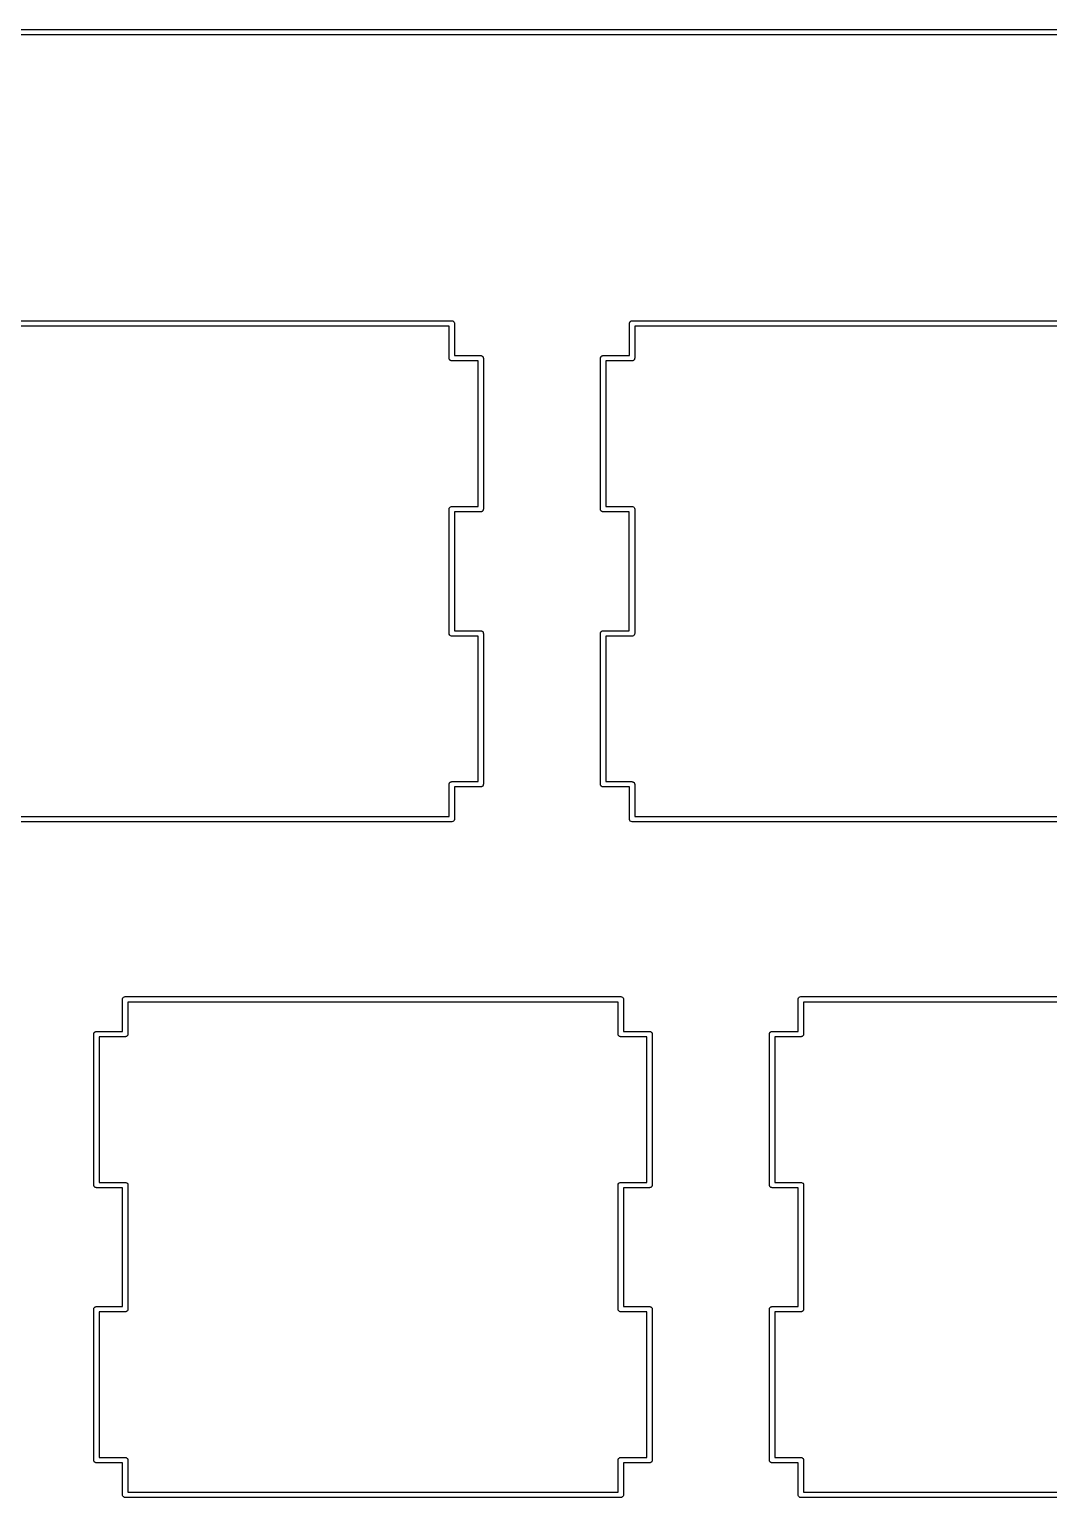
# Model space of a CAD drawing. Extents: x 12 to 286, y -147 to -61.
# Drawn here: x 115.52 to 144.26, y -102.31 to -60.92 of the extents above; entities that cross this region are included whole.
import ezdxf

# ---------------------------------------------------------------- set-up
doc = ezdxf.new("R2010")
doc.units = 0
doc.header["$MEASUREMENT"] = 0
doc.layers.add('BLACK', color=7, linetype='CONTINUOUS')

msp = doc.modelspace()

# ---------------------------------------------------------------- linework, layer by layer
at = {"layer": 'Black'}
for p, q in [((16, -60.925), (282, -60.925)), ((281.993, -61.075), (16.0033, -61.075)), ((113.459, -69.1388), (127.429, -69.1388)), ((127.354, -69.2912), (113.534, -69.2912)), ((127.354, -70.1954), (127.354, -69.2912)), ((127.429, -69.1388), (127.455, -69.1434)), ((127.455, -69.1434), (127.478, -69.1566)), ((127.478, -69.1566), (127.495, -69.1769)), ((127.495, -69.1769), (127.504, -69.2018)), ((127.504, -69.2018), (127.504, -69.2282)), ((127.504, -69.2282), (127.504, -69.2283)), ((127.504, -69.2283), (127.504, -70.1204)), ((132.434, -69.2018), (132.443, -69.1769)), ((132.434, -69.2282), (132.434, -69.2018)), ((132.434, -69.2283), (132.434, -69.2282)), ((132.434, -70.1204), (132.434, -69.2283)), ((132.443, -69.1769), (132.46, -69.1566)), ((132.46, -69.1566), (132.483, -69.1434)), ((132.483, -69.1434), (132.509, -69.1388)), ((132.509, -69.1388), (146.479, -69.1388)), ((132.584, -69.2912), (132.584, -70.1954)), ((146.404, -69.2912), (132.584, -69.2912)), ((127.355, -70.2019), (127.354, -70.1954)), ((127.355, -70.2085), (127.355, -70.2019)), ((127.357, -70.2146), (127.355, -70.2085)), ((127.358, -70.2211), (127.357, -70.2146)), ((127.362, -70.2268), (127.358, -70.2211)), ((127.364, -70.2329), (127.362, -70.2268)), ((127.368, -70.238), (127.364, -70.2329)), ((127.371, -70.2436), (127.368, -70.238)), ((127.376, -70.2479), (127.371, -70.2436)), ((127.381, -70.2529), (127.376, -70.2479)), ((127.386, -70.2562), (127.381, -70.2529)), ((127.391, -70.2604), (127.386, -70.2562)), ((127.397, -70.2626), (127.391, -70.2604)), ((127.403, -70.2659), (127.397, -70.2626)), ((127.41, -70.2671), (127.403, -70.2659)), ((127.416, -70.2693), (127.41, -70.2671)), ((127.422, -70.2693), (127.416, -70.2693)), ((127.429, -70.2704), (127.422, -70.2693)), ((128.167, -70.2704), (127.429, -70.2704)), ((127.504, -70.1204), (128.242, -70.1204)), ((128.167, -74.3749), (128.167, -70.2704)), ((128.242, -70.1204), (128.248, -70.1216)), ((128.248, -70.1216), (128.255, -70.1216)), ((128.255, -70.1216), (128.261, -70.1238)), ((128.261, -70.1238), (128.267, -70.125)), ((128.267, -70.125), (128.273, -70.1282)), ((128.273, -70.1282), (128.279, -70.1305)), ((128.279, -70.1305), (128.284, -70.1347)), ((128.284, -70.1347), (128.29, -70.138)), ((128.29, -70.138), (128.294, -70.143)), ((128.294, -70.143), (128.299, -70.1472)), ((128.299, -70.1472), (128.302, -70.1529)), ((128.302, -70.1529), (128.307, -70.1579)), ((128.307, -70.1579), (128.309, -70.1641)), ((128.309, -70.1641), (128.312, -70.1698)), ((128.312, -70.1698), (128.313, -70.1762)), ((128.313, -70.1762), (128.315, -70.1824)), ((128.315, -70.1824), (128.315, -70.189)), ((128.315, -70.189), (128.317, -70.1954)), ((128.317, -70.1954), (128.317, -74.4499)), ((131.621, -70.1954), (131.622, -70.189)), ((131.621, -74.4499), (131.621, -70.1954)), ((131.622, -70.1824), (131.624, -70.1762)), ((131.622, -70.189), (131.622, -70.1824)), ((131.624, -70.1762), (131.625, -70.1698)), ((131.625, -70.1698), (131.629, -70.1641)), ((131.629, -70.1641), (131.631, -70.1579)), ((131.631, -70.1579), (131.635, -70.1529)), ((131.635, -70.1529), (131.638, -70.1472)), ((131.638, -70.1472), (131.644, -70.143)), ((131.644, -70.143), (131.648, -70.138)), ((131.648, -70.138), (131.653, -70.1347)), ((131.653, -70.1347), (131.658, -70.1305)), ((131.658, -70.1305), (131.665, -70.1282)), ((131.665, -70.1282), (131.67, -70.125)), ((131.67, -70.125), (131.677, -70.1238)), ((131.677, -70.1238), (131.683, -70.1216)), ((131.683, -70.1216), (131.689, -70.1216)), ((131.689, -70.1216), (131.696, -70.1204)), ((131.696, -70.1204), (132.434, -70.1204)), ((132.509, -70.2704), (131.771, -70.2704)), ((131.771, -70.2704), (131.771, -74.3749)), ((132.515, -70.2693), (132.509, -70.2704)), ((132.522, -70.2693), (132.515, -70.2693)), ((132.528, -70.2671), (132.522, -70.2693)), ((132.534, -70.2659), (132.528, -70.2671)), ((132.54, -70.2626), (132.534, -70.2659)), ((132.546, -70.2604), (132.54, -70.2626)), ((132.551, -70.2562), (132.546, -70.2604)), ((132.557, -70.2529), (132.551, -70.2562)), ((132.561, -70.2479), (132.557, -70.2529)), ((132.566, -70.2436), (132.561, -70.2479)), ((132.569, -70.238), (132.566, -70.2436)), ((132.574, -70.2329), (132.569, -70.238)), ((132.576, -70.2268), (132.574, -70.2329)), ((132.579, -70.2211), (132.576, -70.2268)), ((132.58, -70.2146), (132.579, -70.2211)), ((132.583, -70.2085), (132.58, -70.2146)), ((132.584, -70.1954), (132.583, -70.2019)), ((132.583, -70.2019), (132.583, -70.2085)), ((127.353, -74.4499), (127.357, -74.4239)), ((127.353, -77.9501), (127.353, -74.4499)), ((127.357, -74.4239), (127.37, -74.401)), ((127.37, -74.401), (127.391, -74.3839)), ((127.391, -74.3839), (127.416, -74.3749)), ((127.416, -74.3749), (127.442, -74.3749)), ((127.442, -74.3749), (127.442, -74.3749)), ((127.442, -74.3749), (128.167, -74.3749)), ((128.302, -74.4925), (128.299, -74.4981)), ((128.307, -74.4874), (128.302, -74.4925)), ((128.309, -74.4813), (128.307, -74.4874)), ((128.312, -74.4756), (128.309, -74.4813)), ((128.313, -74.4691), (128.312, -74.4756)), ((128.315, -74.463), (128.313, -74.4691)), ((128.317, -74.4499), (128.315, -74.4564)), ((128.315, -74.4564), (128.315, -74.463)), ((131.622, -74.4564), (131.621, -74.4499)), ((131.622, -74.463), (131.622, -74.4564)), ((131.624, -74.4691), (131.622, -74.463)), ((131.625, -74.4756), (131.624, -74.4691)), ((131.629, -74.4813), (131.625, -74.4756)), ((131.631, -74.4874), (131.629, -74.4813)), ((131.635, -74.4925), (131.631, -74.4874)), ((131.638, -74.4981), (131.635, -74.4925)), ((131.771, -74.3749), (132.495, -74.3749)), ((132.495, -74.3749), (132.496, -74.3749)), ((132.496, -74.3749), (132.522, -74.3749)), ((132.522, -74.3749), (132.547, -74.3839)), ((132.547, -74.3839), (132.567, -74.401)), ((132.567, -74.401), (132.58, -74.4239)), ((132.58, -74.4239), (132.585, -74.4499)), ((132.585, -74.4499), (132.585, -77.9501)), ((128.242, -74.5249), (127.505, -74.5249)), ((127.505, -74.5249), (127.505, -77.8751)), ((128.248, -74.5238), (128.242, -74.5249)), ((128.255, -74.5238), (128.248, -74.5238)), ((128.261, -74.5216), (128.255, -74.5238)), ((128.267, -74.5204), (128.261, -74.5216)), ((128.273, -74.5171), (128.267, -74.5204)), ((128.279, -74.5149), (128.273, -74.5171)), ((128.284, -74.5107), (128.279, -74.5149)), ((128.29, -74.5074), (128.284, -74.5107)), ((128.294, -74.5024), (128.29, -74.5074)), ((128.299, -74.4981), (128.294, -74.5024)), ((131.644, -74.5024), (131.638, -74.4981)), ((131.648, -74.5074), (131.644, -74.5024)), ((131.653, -74.5107), (131.648, -74.5074)), ((131.658, -74.5149), (131.653, -74.5107)), ((131.665, -74.5171), (131.658, -74.5149)), ((131.67, -74.5204), (131.665, -74.5171)), ((131.677, -74.5216), (131.67, -74.5204)), ((131.683, -74.5238), (131.677, -74.5216)), ((131.689, -74.5238), (131.683, -74.5238)), ((131.696, -74.5249), (131.689, -74.5238)), ((132.433, -74.5249), (131.696, -74.5249)), ((132.433, -77.8751), (132.433, -74.5249)), ((127.357, -77.9761), (127.353, -77.9501)), ((127.37, -77.999), (127.357, -77.9761)), ((127.391, -78.0161), (127.37, -77.999)), ((127.416, -78.0251), (127.391, -78.0161)), ((127.442, -78.0251), (127.416, -78.0251)), ((128.167, -78.0251), (127.442, -78.0251)), ((127.442, -78.0251), (127.442, -78.0251)), ((127.505, -77.8751), (128.242, -77.8751)), ((128.167, -82.1296), (128.167, -78.0251)), ((128.242, -77.8751), (128.248, -77.8762)), ((128.248, -77.8762), (128.255, -77.8762)), ((128.255, -77.8762), (128.261, -77.8784)), ((128.261, -77.8784), (128.267, -77.8796)), ((128.267, -77.8796), (128.273, -77.8829)), ((128.273, -77.8829), (128.279, -77.8851)), ((128.279, -77.8851), (128.284, -77.8893)), ((128.284, -77.8893), (128.29, -77.8926)), ((128.29, -77.8926), (128.294, -77.8976)), ((128.294, -77.8976), (128.299, -77.9019)), ((128.299, -77.9019), (128.302, -77.9075)), ((128.302, -77.9075), (128.307, -77.9126)), ((128.307, -77.9126), (128.309, -77.9187)), ((128.309, -77.9187), (128.312, -77.9244)), ((128.312, -77.9244), (128.313, -77.9309)), ((128.313, -77.9309), (128.315, -77.937)), ((128.315, -77.937), (128.315, -77.9436)), ((128.315, -77.9436), (128.317, -77.9501)), ((128.317, -77.9501), (128.317, -82.2046)), ((131.621, -77.9501), (131.622, -77.9436)), ((131.621, -82.2046), (131.621, -77.9501)), ((131.622, -77.937), (131.624, -77.9309)), ((131.622, -77.9436), (131.622, -77.937)), ((131.624, -77.9309), (131.625, -77.9244)), ((131.625, -77.9244), (131.629, -77.9187)), ((131.629, -77.9187), (131.631, -77.9126)), ((131.631, -77.9126), (131.635, -77.9075)), ((131.635, -77.9075), (131.638, -77.9019)), ((131.638, -77.9019), (131.644, -77.8976)), ((131.644, -77.8976), (131.648, -77.8926)), ((131.648, -77.8926), (131.653, -77.8893)), ((131.653, -77.8893), (131.658, -77.8851)), ((131.658, -77.8851), (131.665, -77.8829)), ((131.665, -77.8829), (131.67, -77.8796)), ((131.67, -77.8796), (131.677, -77.8784)), ((131.677, -77.8784), (131.683, -77.8762)), ((131.683, -77.8762), (131.689, -77.8762)), ((131.689, -77.8762), (131.696, -77.8751)), ((131.696, -77.8751), (132.433, -77.8751)), ((132.495, -78.0251), (131.771, -78.0251)), ((131.771, -78.0251), (131.771, -82.1296)), ((132.496, -78.0251), (132.495, -78.0251)), ((132.522, -78.0251), (132.496, -78.0251)), ((132.547, -78.0161), (132.522, -78.0251)), ((132.567, -77.999), (132.547, -78.0161)), ((132.58, -77.9761), (132.567, -77.999)), ((132.585, -77.9501), (132.58, -77.9761)), ((127.354, -82.2046), (127.355, -82.1981)), ((127.354, -83.1088), (127.354, -82.2046)), ((127.355, -82.1915), (127.357, -82.1854)), ((127.355, -82.1981), (127.355, -82.1915)), ((127.357, -82.1854), (127.358, -82.1789)), ((127.358, -82.1789), (127.362, -82.1732)), ((127.362, -82.1732), (127.364, -82.1671)), ((127.364, -82.1671), (127.368, -82.162)), ((127.368, -82.162), (127.371, -82.1564)), ((127.371, -82.1564), (127.376, -82.1521)), ((127.376, -82.1521), (127.381, -82.1471)), ((127.381, -82.1471), (127.386, -82.1438)), ((127.386, -82.1438), (127.391, -82.1396)), ((127.391, -82.1396), (127.397, -82.1374)), ((127.397, -82.1374), (127.403, -82.1341)), ((127.403, -82.1341), (127.41, -82.1329)), ((127.41, -82.1329), (127.416, -82.1307)), ((127.416, -82.1307), (127.422, -82.1307)), ((127.422, -82.1307), (127.429, -82.1296)), ((127.429, -82.1296), (128.167, -82.1296)), ((128.242, -82.2796), (127.504, -82.2796)), ((127.504, -82.2796), (127.504, -83.1717)), ((128.248, -82.2784), (128.242, -82.2796)), ((128.255, -82.2784), (128.248, -82.2784)), ((128.261, -82.2762), (128.255, -82.2784)), ((128.267, -82.275), (128.261, -82.2762)), ((128.273, -82.2718), (128.267, -82.275)), ((128.279, -82.2695), (128.273, -82.2718)), ((128.284, -82.2653), (128.279, -82.2695)), ((128.29, -82.262), (128.284, -82.2653)), ((128.294, -82.257), (128.29, -82.262)), ((128.299, -82.2528), (128.294, -82.257)), ((128.302, -82.2471), (128.299, -82.2528)), ((128.307, -82.2421), (128.302, -82.2471)), ((128.309, -82.2359), (128.307, -82.2421)), ((128.312, -82.2302), (128.309, -82.2359)), ((128.313, -82.2238), (128.312, -82.2302)), ((128.315, -82.2176), (128.313, -82.2238)), ((128.317, -82.2046), (128.315, -82.211)), ((128.315, -82.211), (128.315, -82.2176)), ((131.622, -82.211), (131.621, -82.2046)), ((131.622, -82.2176), (131.622, -82.211)), ((131.624, -82.2238), (131.622, -82.2176)), ((131.625, -82.2302), (131.624, -82.2238)), ((131.629, -82.2359), (131.625, -82.2302)), ((131.631, -82.2421), (131.629, -82.2359)), ((131.635, -82.2471), (131.631, -82.2421)), ((131.638, -82.2528), (131.635, -82.2471)), ((131.644, -82.257), (131.638, -82.2528)), ((131.648, -82.262), (131.644, -82.257)), ((131.653, -82.2653), (131.648, -82.262)), ((131.658, -82.2695), (131.653, -82.2653)), ((131.665, -82.2718), (131.658, -82.2695)), ((131.67, -82.275), (131.665, -82.2718)), ((131.677, -82.2762), (131.67, -82.275)), ((131.683, -82.2784), (131.677, -82.2762)), ((131.689, -82.2784), (131.683, -82.2784)), ((131.696, -82.2796), (131.689, -82.2784)), ((132.434, -82.2796), (131.696, -82.2796)), ((131.771, -82.1296), (132.509, -82.1296)), ((132.434, -83.1717), (132.434, -82.2796)), ((132.509, -82.1296), (132.515, -82.1307)), ((132.515, -82.1307), (132.522, -82.1307)), ((132.522, -82.1307), (132.528, -82.1329)), ((132.528, -82.1329), (132.534, -82.1341)), ((132.534, -82.1341), (132.54, -82.1374)), ((132.54, -82.1374), (132.546, -82.1396)), ((132.546, -82.1396), (132.551, -82.1438)), ((132.551, -82.1438), (132.557, -82.1471)), ((132.557, -82.1471), (132.561, -82.1521)), ((132.561, -82.1521), (132.566, -82.1564)), ((132.566, -82.1564), (132.569, -82.162)), ((132.569, -82.162), (132.574, -82.1671)), ((132.574, -82.1671), (132.576, -82.1732)), ((132.576, -82.1732), (132.579, -82.1789)), ((132.579, -82.1789), (132.58, -82.1854)), ((132.58, -82.1854), (132.583, -82.1915)), ((132.583, -82.1915), (132.583, -82.1981)), ((132.583, -82.1981), (132.584, -82.2046)), ((132.584, -82.2046), (132.584, -83.1088)), ((113.534, -83.1088), (127.354, -83.1088)), ((127.504, -83.1717), (127.504, -83.1718)), ((127.504, -83.1718), (127.504, -83.1982)), ((132.434, -83.1718), (132.434, -83.1717)), ((132.434, -83.1982), (132.434, -83.1718)), ((132.584, -83.1088), (146.404, -83.1088)), ((127.429, -83.2612), (113.459, -83.2612)), ((127.455, -83.2566), (127.429, -83.2612)), ((127.478, -83.2434), (127.455, -83.2566)), ((127.495, -83.2231), (127.478, -83.2434)), ((127.504, -83.1982), (127.495, -83.2231)), ((132.443, -83.2231), (132.434, -83.1982)), ((132.46, -83.2434), (132.443, -83.2231)), ((132.483, -83.2566), (132.46, -83.2434)), ((132.509, -83.2612), (132.483, -83.2566)), ((146.479, -83.2612), (132.509, -83.2612)), ((118.146, -88.2518), (118.155, -88.2269)), ((118.146, -88.2782), (118.146, -88.2518)), ((118.146, -88.2783), (118.146, -88.2782)), ((118.146, -89.1704), (118.146, -88.2783)), ((118.155, -88.2269), (118.172, -88.2066)), ((118.172, -88.2066), (118.195, -88.1934)), ((118.195, -88.1934), (118.221, -88.1888)), ((118.221, -88.1888), (132.191, -88.1888)), ((118.296, -88.3412), (118.296, -89.2454)), ((132.116, -88.3412), (118.296, -88.3412)), ((132.116, -89.2454), (132.116, -88.3412)), ((132.191, -88.1888), (132.217, -88.1934)), ((132.217, -88.1934), (132.24, -88.2066)), ((132.24, -88.2066), (132.257, -88.2269)), ((132.257, -88.2269), (132.266, -88.2518)), ((132.266, -88.2518), (132.266, -88.2782)), ((132.266, -88.2782), (132.266, -88.2783)), ((132.266, -88.2783), (132.266, -89.1704)), ((137.196, -88.2518), (137.205, -88.2269)), ((137.196, -88.2782), (137.196, -88.2518)), ((137.196, -88.2783), (137.196, -88.2782)), ((137.196, -89.1704), (137.196, -88.2783)), ((137.205, -88.2269), (137.222, -88.2066)), ((137.222, -88.2066), (137.245, -88.1934)), ((137.245, -88.1934), (137.271, -88.1888)), ((137.271, -88.1888), (151.241, -88.1888)), ((137.346, -88.3412), (137.346, -89.2454)), ((151.166, -88.3412), (137.346, -88.3412)), ((117.333, -89.2454), (117.335, -89.239)), ((117.333, -93.4999), (117.333, -89.2454)), ((117.335, -89.2324), (117.337, -89.2262)), ((117.335, -89.239), (117.335, -89.2324)), ((117.337, -89.2262), (117.338, -89.2198)), ((117.338, -89.2198), (117.341, -89.2141)), ((117.341, -89.2141), (117.343, -89.2079)), ((117.343, -89.2079), (117.348, -89.2029)), ((117.348, -89.2029), (117.351, -89.1972)), ((117.351, -89.1972), (117.356, -89.193)), ((117.356, -89.193), (117.36, -89.188)), ((117.36, -89.188), (117.366, -89.1847)), ((117.366, -89.1847), (117.371, -89.1805)), ((117.371, -89.1805), (117.377, -89.1782)), ((117.377, -89.1782), (117.383, -89.175)), ((117.383, -89.175), (117.389, -89.1738)), ((117.389, -89.1738), (117.395, -89.1716)), ((117.395, -89.1716), (117.402, -89.1716)), ((117.402, -89.1716), (117.408, -89.1704)), ((117.408, -89.1704), (118.146, -89.1704)), ((118.221, -89.3204), (117.483, -89.3204)), ((117.483, -89.3204), (117.483, -93.4249)), ((118.228, -89.3193), (118.221, -89.3204)), ((118.234, -89.3193), (118.228, -89.3193)), ((118.24, -89.3171), (118.234, -89.3193)), ((118.247, -89.3159), (118.24, -89.3171)), ((118.253, -89.3126), (118.247, -89.3159)), ((118.259, -89.3104), (118.253, -89.3126)), ((118.264, -89.3062), (118.259, -89.3104)), ((118.269, -89.3029), (118.264, -89.3062)), ((118.274, -89.2979), (118.269, -89.3029)), ((118.279, -89.2936), (118.274, -89.2979)), ((118.282, -89.288), (118.279, -89.2936)), ((118.286, -89.2829), (118.282, -89.288)), ((118.288, -89.2768), (118.286, -89.2829)), ((118.292, -89.2711), (118.288, -89.2768)), ((118.293, -89.2646), (118.292, -89.2711)), ((118.295, -89.2585), (118.293, -89.2646)), ((118.296, -89.2454), (118.295, -89.2519)), ((118.295, -89.2519), (118.295, -89.2585)), ((132.117, -89.2519), (132.116, -89.2454)), ((132.117, -89.2585), (132.117, -89.2519)), ((132.12, -89.2646), (132.117, -89.2585)), ((132.121, -89.2711), (132.12, -89.2646)), ((132.124, -89.2768), (132.121, -89.2711)), ((132.126, -89.2829), (132.124, -89.2768)), ((132.131, -89.288), (132.126, -89.2829)), ((132.134, -89.2936), (132.131, -89.288)), ((132.139, -89.2979), (132.134, -89.2936)), ((132.143, -89.3029), (132.139, -89.2979)), ((132.149, -89.3062), (132.143, -89.3029)), ((132.154, -89.3104), (132.149, -89.3062)), ((132.16, -89.3126), (132.154, -89.3104)), ((132.166, -89.3159), (132.16, -89.3126)), ((132.172, -89.3171), (132.166, -89.3159)), ((132.178, -89.3193), (132.172, -89.3171)), ((132.185, -89.3193), (132.178, -89.3193)), ((132.191, -89.3204), (132.185, -89.3193)), ((132.929, -89.3204), (132.191, -89.3204)), ((132.266, -89.1704), (133.004, -89.1704)), ((132.929, -93.4249), (132.929, -89.3204)), ((133.004, -89.1704), (133.011, -89.1716)), ((133.011, -89.1716), (133.017, -89.1716)), ((133.017, -89.1716), (133.023, -89.1738)), ((133.023, -89.1738), (133.03, -89.175)), ((133.03, -89.175), (133.035, -89.1782)), ((133.035, -89.1782), (133.042, -89.1805)), ((133.042, -89.1805), (133.047, -89.1847)), ((133.047, -89.1847), (133.052, -89.188)), ((133.052, -89.188), (133.056, -89.193)), ((133.056, -89.193), (133.062, -89.1972)), ((133.062, -89.1972), (133.065, -89.2029)), ((133.065, -89.2029), (133.069, -89.2079)), ((133.069, -89.2079), (133.071, -89.2141)), ((133.071, -89.2141), (133.075, -89.2198)), ((133.075, -89.2198), (133.076, -89.2262)), ((133.076, -89.2262), (133.078, -89.2324)), ((133.078, -89.2324), (133.078, -89.239)), ((133.078, -89.239), (133.079, -89.2454)), ((133.079, -89.2454), (133.079, -93.4999)), ((136.383, -89.2454), (136.385, -89.239)), ((136.383, -93.4999), (136.383, -89.2454)), ((136.385, -89.2324), (136.387, -89.2262)), ((136.385, -89.239), (136.385, -89.2324)), ((136.387, -89.2262), (136.388, -89.2198)), ((136.388, -89.2198), (136.391, -89.2141)), ((136.391, -89.2141), (136.393, -89.2079)), ((136.393, -89.2079), (136.398, -89.2029)), ((136.398, -89.2029), (136.401, -89.1972)), ((136.401, -89.1972), (136.406, -89.193)), ((136.406, -89.193), (136.41, -89.188)), ((136.41, -89.188), (136.416, -89.1847)), ((136.416, -89.1847), (136.421, -89.1805)), ((136.421, -89.1805), (136.427, -89.1782)), ((136.427, -89.1782), (136.433, -89.175)), ((136.433, -89.175), (136.439, -89.1738)), ((136.439, -89.1738), (136.445, -89.1716)), ((136.445, -89.1716), (136.452, -89.1716)), ((136.452, -89.1716), (136.458, -89.1704)), ((136.458, -89.1704), (137.196, -89.1704)), ((137.271, -89.3204), (136.533, -89.3204)), ((136.533, -89.3204), (136.533, -93.4249)), ((137.278, -89.3193), (137.271, -89.3204)), ((137.284, -89.3193), (137.278, -89.3193)), ((137.29, -89.3171), (137.284, -89.3193)), ((137.297, -89.3159), (137.29, -89.3171)), ((137.303, -89.3126), (137.297, -89.3159)), ((137.309, -89.3104), (137.303, -89.3126)), ((137.314, -89.3062), (137.309, -89.3104)), ((137.319, -89.3029), (137.314, -89.3062)), ((137.324, -89.2979), (137.319, -89.3029)), ((137.329, -89.2936), (137.324, -89.2979)), ((137.332, -89.288), (137.329, -89.2936)), ((137.336, -89.2829), (137.332, -89.288)), ((137.338, -89.2768), (137.336, -89.2829)), ((137.342, -89.2711), (137.338, -89.2768)), ((137.343, -89.2646), (137.342, -89.2711)), ((137.345, -89.2585), (137.343, -89.2646)), ((137.346, -89.2454), (137.345, -89.2519)), ((137.345, -89.2519), (137.345, -89.2585)), ((117.335, -93.5064), (117.333, -93.4999)), ((117.335, -93.513), (117.335, -93.5064)), ((117.337, -93.5191), (117.335, -93.513)), ((117.338, -93.5256), (117.337, -93.5191)), ((117.341, -93.5313), (117.338, -93.5256)), ((117.343, -93.5374), (117.341, -93.5313)), ((117.483, -93.4249), (118.208, -93.4249)), ((118.208, -93.4249), (118.208, -93.4249)), ((118.208, -93.4249), (118.234, -93.4249)), ((118.234, -93.4249), (118.259, -93.4339)), ((118.259, -93.4339), (118.28, -93.451)), ((118.28, -93.451), (118.293, -93.4739)), ((118.293, -93.4739), (118.297, -93.4999)), ((118.297, -93.4999), (118.297, -97.0001)), ((132.115, -93.4999), (132.12, -93.4739)), ((132.115, -97.0001), (132.115, -93.4999)), ((132.12, -93.4739), (132.133, -93.451)), ((132.133, -93.451), (132.153, -93.4339)), ((132.153, -93.4339), (132.178, -93.4249)), ((132.178, -93.4249), (132.204, -93.4249)), ((132.204, -93.4249), (132.205, -93.4249)), ((132.205, -93.4249), (132.929, -93.4249)), ((133.071, -93.5313), (133.069, -93.5374)), ((133.075, -93.5256), (133.071, -93.5313)), ((133.076, -93.5191), (133.075, -93.5256)), ((133.078, -93.513), (133.076, -93.5191)), ((133.079, -93.4999), (133.078, -93.5064)), ((133.078, -93.5064), (133.078, -93.513)), ((136.385, -93.5064), (136.383, -93.4999)), ((136.385, -93.513), (136.385, -93.5064)), ((136.387, -93.5191), (136.385, -93.513)), ((136.388, -93.5256), (136.387, -93.5191)), ((136.391, -93.5313), (136.388, -93.5256)), ((136.393, -93.5374), (136.391, -93.5313)), ((136.533, -93.4249), (137.258, -93.4249)), ((137.258, -93.4249), (137.258, -93.4249)), ((137.258, -93.4249), (137.284, -93.4249)), ((137.284, -93.4249), (137.309, -93.4339)), ((137.309, -93.4339), (137.33, -93.451)), ((137.33, -93.451), (137.343, -93.4739)), ((137.343, -93.4739), (137.347, -93.4999)), ((137.347, -93.4999), (137.347, -97.0001)), ((117.348, -93.5425), (117.343, -93.5374)), ((117.351, -93.5481), (117.348, -93.5425)), ((117.356, -93.5524), (117.351, -93.5481)), ((117.36, -93.5574), (117.356, -93.5524)), ((117.366, -93.5607), (117.36, -93.5574)), ((117.371, -93.5649), (117.366, -93.5607)), ((117.377, -93.5671), (117.371, -93.5649)), ((117.383, -93.5704), (117.377, -93.5671)), ((117.389, -93.5716), (117.383, -93.5704)), ((117.395, -93.5738), (117.389, -93.5716)), ((117.402, -93.5738), (117.395, -93.5738)), ((117.408, -93.5749), (117.402, -93.5738)), ((118.145, -93.5749), (117.408, -93.5749)), ((118.145, -96.9251), (118.145, -93.5749)), ((133.004, -93.5749), (132.267, -93.5749)), ((132.267, -93.5749), (132.267, -96.9251)), ((133.011, -93.5738), (133.004, -93.5749)), ((133.017, -93.5738), (133.011, -93.5738)), ((133.023, -93.5716), (133.017, -93.5738)), ((133.03, -93.5704), (133.023, -93.5716)), ((133.035, -93.5671), (133.03, -93.5704)), ((133.042, -93.5649), (133.035, -93.5671)), ((133.047, -93.5607), (133.042, -93.5649)), ((133.052, -93.5574), (133.047, -93.5607)), ((133.056, -93.5524), (133.052, -93.5574)), ((133.062, -93.5481), (133.056, -93.5524)), ((133.065, -93.5425), (133.062, -93.5481)), ((133.069, -93.5374), (133.065, -93.5425)), ((136.398, -93.5425), (136.393, -93.5374)), ((136.401, -93.5481), (136.398, -93.5425)), ((136.406, -93.5524), (136.401, -93.5481)), ((136.41, -93.5574), (136.406, -93.5524)), ((136.416, -93.5607), (136.41, -93.5574)), ((136.421, -93.5649), (136.416, -93.5607)), ((136.427, -93.5671), (136.421, -93.5649)), ((136.433, -93.5704), (136.427, -93.5671)), ((136.439, -93.5716), (136.433, -93.5704)), ((136.445, -93.5738), (136.439, -93.5716)), ((136.452, -93.5738), (136.445, -93.5738)), ((136.458, -93.5749), (136.452, -93.5738)), ((137.195, -93.5749), (136.458, -93.5749)), ((137.195, -96.9251), (137.195, -93.5749)), ((117.333, -97.0001), (117.335, -96.9936)), ((117.333, -101.255), (117.333, -97.0001)), ((117.335, -96.987), (117.337, -96.9809)), ((117.335, -96.9936), (117.335, -96.987)), ((117.337, -96.9809), (117.338, -96.9744)), ((117.338, -96.9744), (117.341, -96.9687)), ((117.341, -96.9687), (117.343, -96.9626)), ((117.343, -96.9626), (117.348, -96.9575)), ((117.348, -96.9575), (117.351, -96.9519)), ((117.351, -96.9519), (117.356, -96.9476)), ((117.356, -96.9476), (117.36, -96.9426)), ((117.36, -96.9426), (117.366, -96.9393)), ((117.366, -96.9393), (117.371, -96.9351)), ((117.371, -96.9351), (117.377, -96.9329)), ((117.377, -96.9329), (117.383, -96.9296)), ((117.383, -96.9296), (117.389, -96.9284)), ((117.389, -96.9284), (117.395, -96.9262)), ((117.395, -96.9262), (117.402, -96.9262)), ((117.402, -96.9262), (117.408, -96.9251)), ((117.408, -96.9251), (118.145, -96.9251)), ((118.208, -97.0751), (117.483, -97.0751)), ((117.483, -97.0751), (117.483, -101.18)), ((118.234, -97.0751), (118.208, -97.0751)), ((118.208, -97.0751), (118.208, -97.0751)), ((118.259, -97.0661), (118.234, -97.0751)), ((118.28, -97.049), (118.259, -97.0661)), ((118.293, -97.0261), (118.28, -97.049)), ((118.297, -97.0001), (118.293, -97.0261)), ((132.12, -97.0261), (132.115, -97.0001)), ((132.133, -97.049), (132.12, -97.0261)), ((132.153, -97.0661), (132.133, -97.049)), ((132.178, -97.0751), (132.153, -97.0661)), ((132.204, -97.0751), (132.178, -97.0751)), ((132.205, -97.0751), (132.204, -97.0751)), ((132.929, -97.0751), (132.205, -97.0751)), ((132.267, -96.9251), (133.004, -96.9251)), ((132.929, -101.18), (132.929, -97.0751)), ((133.004, -96.9251), (133.011, -96.9262)), ((133.011, -96.9262), (133.017, -96.9262)), ((133.017, -96.9262), (133.023, -96.9284)), ((133.023, -96.9284), (133.03, -96.9296)), ((133.03, -96.9296), (133.035, -96.9329)), ((133.035, -96.9329), (133.042, -96.9351)), ((133.042, -96.9351), (133.047, -96.9393)), ((133.047, -96.9393), (133.052, -96.9426)), ((133.052, -96.9426), (133.056, -96.9476)), ((133.056, -96.9476), (133.062, -96.9519)), ((133.062, -96.9519), (133.065, -96.9575)), ((133.065, -96.9575), (133.069, -96.9626)), ((133.069, -96.9626), (133.071, -96.9687)), ((133.071, -96.9687), (133.075, -96.9744)), ((133.075, -96.9744), (133.076, -96.9809)), ((133.076, -96.9809), (133.078, -96.987)), ((133.078, -96.987), (133.078, -96.9936)), ((133.078, -96.9936), (133.079, -97.0001)), ((133.079, -97.0001), (133.079, -101.255)), ((136.383, -97.0001), (136.385, -96.9936)), ((136.383, -101.255), (136.383, -97.0001)), ((136.385, -96.987), (136.387, -96.9809)), ((136.385, -96.9936), (136.385, -96.987)), ((136.387, -96.9809), (136.388, -96.9744)), ((136.388, -96.9744), (136.391, -96.9687)), ((136.391, -96.9687), (136.393, -96.9626)), ((136.393, -96.9626), (136.398, -96.9575)), ((136.398, -96.9575), (136.401, -96.9519)), ((136.401, -96.9519), (136.406, -96.9476)), ((136.406, -96.9476), (136.41, -96.9426)), ((136.41, -96.9426), (136.416, -96.9393)), ((136.416, -96.9393), (136.421, -96.9351)), ((136.421, -96.9351), (136.427, -96.9329)), ((136.427, -96.9329), (136.433, -96.9296)), ((136.433, -96.9296), (136.439, -96.9284)), ((136.439, -96.9284), (136.445, -96.9262)), ((136.445, -96.9262), (136.452, -96.9262)), ((136.452, -96.9262), (136.458, -96.9251)), ((136.458, -96.9251), (137.195, -96.9251)), ((137.258, -97.0751), (136.533, -97.0751)), ((136.533, -97.0751), (136.533, -101.18)), ((137.284, -97.0751), (137.258, -97.0751)), ((137.258, -97.0751), (137.258, -97.0751)), ((137.309, -97.0661), (137.284, -97.0751)), ((137.33, -97.049), (137.309, -97.0661)), ((137.343, -97.0261), (137.33, -97.049)), ((137.347, -97.0001), (137.343, -97.0261)), ((117.335, -101.261), (117.333, -101.255)), ((117.335, -101.268), (117.335, -101.261)), ((117.337, -101.274), (117.335, -101.268)), ((117.338, -101.28), (117.337, -101.274)), ((117.341, -101.286), (117.338, -101.28)), ((117.343, -101.292), (117.341, -101.286)), ((117.348, -101.297), (117.343, -101.292)), ((117.351, -101.303), (117.348, -101.297)), ((117.356, -101.307), (117.351, -101.303)), ((117.36, -101.312), (117.356, -101.307)), ((117.366, -101.315), (117.36, -101.312)), ((117.371, -101.32), (117.366, -101.315)), ((117.377, -101.322), (117.371, -101.32)), ((117.383, -101.325), (117.377, -101.322)), ((117.389, -101.326), (117.383, -101.325)), ((117.395, -101.328), (117.389, -101.326)), ((117.402, -101.328), (117.395, -101.328)), ((117.408, -101.33), (117.402, -101.328)), ((118.146, -101.33), (117.408, -101.33)), ((117.483, -101.18), (118.221, -101.18)), ((118.146, -102.222), (118.146, -101.33)), ((118.221, -101.18), (118.228, -101.181)), ((118.228, -101.181), (118.234, -101.181)), ((118.234, -101.181), (118.24, -101.183)), ((118.24, -101.183), (118.247, -101.184)), ((118.247, -101.184), (118.253, -101.187)), ((118.253, -101.187), (118.259, -101.19)), ((118.259, -101.19), (118.264, -101.194)), ((118.264, -101.194), (118.269, -101.197)), ((118.269, -101.197), (118.274, -101.202)), ((118.274, -101.202), (118.279, -101.206)), ((118.279, -101.206), (118.282, -101.212)), ((118.282, -101.212), (118.286, -101.217)), ((118.286, -101.217), (118.288, -101.223)), ((118.288, -101.223), (118.292, -101.229)), ((118.292, -101.229), (118.293, -101.235)), ((118.293, -101.235), (118.295, -101.242)), ((118.295, -101.242), (118.295, -101.248)), ((118.295, -101.248), (118.296, -101.255)), ((118.296, -101.255), (118.296, -102.159)), ((132.116, -101.255), (132.117, -101.248)), ((132.116, -102.159), (132.116, -101.255)), ((132.117, -101.242), (132.12, -101.235)), ((132.117, -101.248), (132.117, -101.242)), ((132.12, -101.235), (132.121, -101.229)), ((132.121, -101.229), (132.124, -101.223)), ((132.124, -101.223), (132.126, -101.217)), ((132.126, -101.217), (132.131, -101.212)), ((132.131, -101.212), (132.134, -101.206)), ((132.134, -101.206), (132.139, -101.202)), ((132.139, -101.202), (132.143, -101.197)), ((132.143, -101.197), (132.149, -101.194)), ((132.149, -101.194), (132.154, -101.19)), ((132.154, -101.19), (132.16, -101.187)), ((132.16, -101.187), (132.166, -101.184)), ((132.166, -101.184), (132.172, -101.183)), ((132.172, -101.183), (132.178, -101.181)), ((132.178, -101.181), (132.185, -101.181)), ((132.185, -101.181), (132.191, -101.18)), ((132.191, -101.18), (132.929, -101.18)), ((133.004, -101.33), (132.266, -101.33)), ((132.266, -101.33), (132.266, -102.222)), ((133.011, -101.328), (133.004, -101.33)), ((133.017, -101.328), (133.011, -101.328)), ((133.023, -101.326), (133.017, -101.328)), ((133.03, -101.325), (133.023, -101.326)), ((133.035, -101.322), (133.03, -101.325)), ((133.042, -101.32), (133.035, -101.322)), ((133.047, -101.315), (133.042, -101.32)), ((133.052, -101.312), (133.047, -101.315)), ((133.056, -101.307), (133.052, -101.312)), ((133.062, -101.303), (133.056, -101.307)), ((133.065, -101.297), (133.062, -101.303)), ((133.069, -101.292), (133.065, -101.297)), ((133.071, -101.286), (133.069, -101.292)), ((133.075, -101.28), (133.071, -101.286)), ((133.076, -101.274), (133.075, -101.28)), ((133.078, -101.268), (133.076, -101.274)), ((133.079, -101.255), (133.078, -101.261)), ((133.078, -101.261), (133.078, -101.268)), ((136.385, -101.261), (136.383, -101.255)), ((136.385, -101.268), (136.385, -101.261)), ((136.387, -101.274), (136.385, -101.268)), ((136.388, -101.28), (136.387, -101.274)), ((136.391, -101.286), (136.388, -101.28)), ((136.393, -101.292), (136.391, -101.286)), ((136.398, -101.297), (136.393, -101.292)), ((136.401, -101.303), (136.398, -101.297)), ((136.406, -101.307), (136.401, -101.303)), ((136.41, -101.312), (136.406, -101.307)), ((136.416, -101.315), (136.41, -101.312)), ((136.421, -101.32), (136.416, -101.315)), ((136.427, -101.322), (136.421, -101.32)), ((136.433, -101.325), (136.427, -101.322)), ((136.439, -101.326), (136.433, -101.325)), ((136.445, -101.328), (136.439, -101.326)), ((136.452, -101.328), (136.445, -101.328)), ((136.458, -101.33), (136.452, -101.328)), ((137.196, -101.33), (136.458, -101.33)), ((136.533, -101.18), (137.271, -101.18)), ((137.196, -102.222), (137.196, -101.33)), ((137.271, -101.18), (137.278, -101.181)), ((137.278, -101.181), (137.284, -101.181)), ((137.284, -101.181), (137.29, -101.183)), ((137.29, -101.183), (137.297, -101.184)), ((137.297, -101.184), (137.303, -101.187)), ((137.303, -101.187), (137.309, -101.19)), ((137.309, -101.19), (137.314, -101.194)), ((137.314, -101.194), (137.319, -101.197)), ((137.319, -101.197), (137.324, -101.202)), ((137.324, -101.202), (137.329, -101.206)), ((137.329, -101.206), (137.332, -101.212)), ((137.332, -101.212), (137.336, -101.217)), ((137.336, -101.217), (137.338, -101.223)), ((137.338, -101.223), (137.342, -101.229)), ((137.342, -101.229), (137.343, -101.235)), ((137.343, -101.235), (137.345, -101.242)), ((137.345, -101.242), (137.345, -101.248)), ((137.345, -101.248), (137.346, -101.255)), ((137.346, -101.255), (137.346, -102.159)), ((118.146, -102.248), (118.146, -102.222)), ((118.146, -102.222), (118.146, -102.222)), ((118.296, -102.159), (132.116, -102.159)), ((132.266, -102.222), (132.266, -102.222)), ((132.266, -102.222), (132.266, -102.248)), ((137.196, -102.248), (137.196, -102.222)), ((137.196, -102.222), (137.196, -102.222)), ((137.346, -102.159), (151.166, -102.159)), ((118.155, -102.273), (118.146, -102.248)), ((118.172, -102.293), (118.155, -102.273)), ((118.195, -102.307), (118.172, -102.293)), ((118.221, -102.311), (118.195, -102.307)), ((132.191, -102.311), (118.221, -102.311)), ((132.217, -102.307), (132.191, -102.311)), ((132.24, -102.293), (132.217, -102.307)), ((132.257, -102.273), (132.24, -102.293)), ((132.266, -102.248), (132.257, -102.273)), ((137.205, -102.273), (137.196, -102.248)), ((137.222, -102.293), (137.205, -102.273)), ((137.245, -102.307), (137.222, -102.293)), ((137.271, -102.311), (137.245, -102.307)), ((151.241, -102.311), (137.271, -102.311))]:
    msp.add_line(p, q, dxfattribs=at)

doc.saveas('drawing.dxf')
